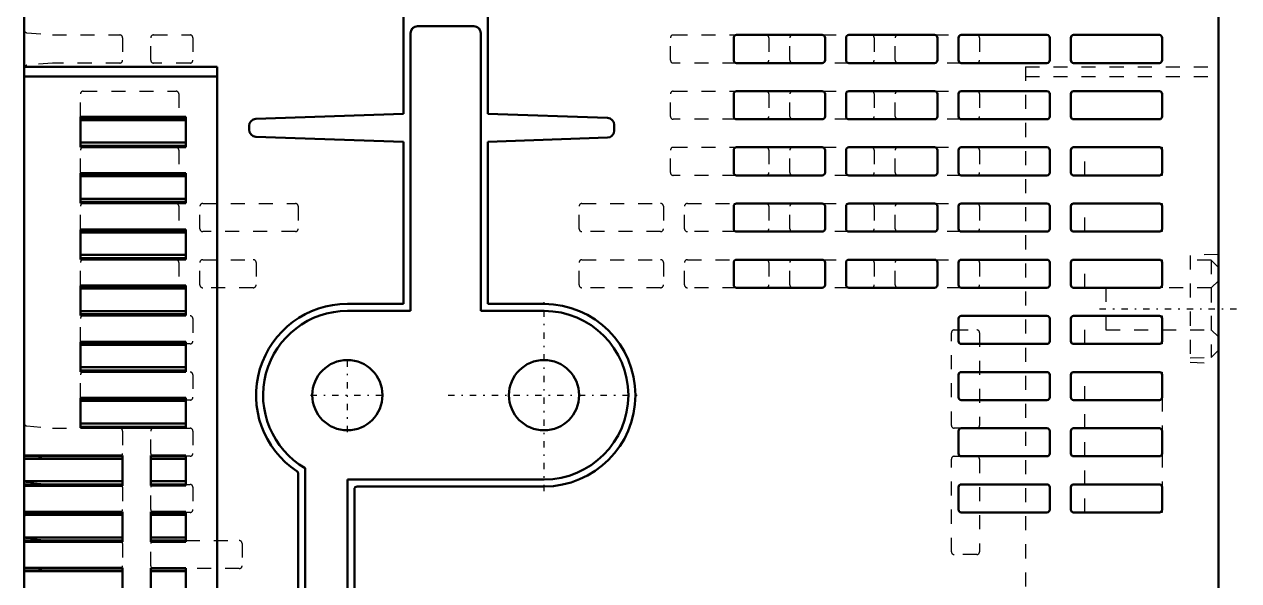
# Model space of a CAD drawing. Header units: millimetres. Extents: x 0 to 305, y 0 to 394.
# Drawn here: x 3.9 to 90.3, y 64.3 to 104 of the extents above; entities that cross this region are included whole.
import ezdxf

# ---------------------------------------------------------------- set-up
doc = ezdxf.new("R2010")
doc.units = ezdxf.units.MM
doc.linetypes.add('Center', pattern=[1.5, 0.45, -0.5, 0.05, -0.5])
doc.linetypes.add('Dashed', pattern=[2, 1, -1])
for name, color, linetype, lineweight in [('AM_4', 7, 'Continuous', 50), ('AM_6', 2, 'Continuous', 35), ('AM_7', 7, 'Center', 25), ('AM_9', 6, 'Dashed', 25)]:
    doc.layers.add(name, color=color, linetype=linetype, lineweight=lineweight)

# ---------------------------------------------------------------- blocks, each defined once
blk = doc.blocks.new('2_MDDLN45SF_5_in_MDDLN45SF_1100')
at = {"layer": 'AM_4'}
for p, q in [((3.866, 0.2), (3.866, 153.5)), ((88.866, 145.3), (88.866, 0.2)), ((30.866, 97.59), (30.866, 120.1)), ((36.866, 120.1), (36.866, 97.59)), ((31.866, 103.82), (35.866, 103.82)), ((31.366, 83.55), (31.366, 103.32)), ((36.366, 103.32), (36.366, 83.55)), ((54.366, 101.4), (54.366, 103)), ((54.566, 103.2), (60.666, 103.2)), ((60.866, 103), (60.866, 101.4)), ((62.366, 101.4), (62.366, 103)), ((62.566, 103.2), (68.666, 103.2)), ((68.866, 103), (68.866, 101.4)), ((70.366, 101.4), (70.366, 103)), ((70.566, 103.2), (76.666, 103.2)), ((76.866, 103), (76.866, 101.4)), ((78.366, 101.4), (78.366, 103)), ((78.566, 103.2), (84.666, 103.2)), ((84.866, 103), (84.866, 101.4)), ((60.666, 101.2), (54.566, 101.2)), ((68.666, 101.2), (62.566, 101.2)), ((76.666, 101.2), (70.566, 101.2)), ((84.666, 101.2), (78.566, 101.2)), ((17.603, 100.934), (3.866, 100.934)), ((17.603, 100.934), (17.603, 4.2)), ((17.603, 100.238), (3.866, 100.238)), ((54.366, 97.4), (54.366, 99)), ((54.566, 99.2), (60.666, 99.2)), ((60.866, 99), (60.866, 97.4)), ((62.366, 97.4), (62.366, 99)), ((62.566, 99.2), (68.666, 99.2)), ((68.866, 99), (68.866, 97.4)), ((70.366, 97.4), (70.366, 99)), ((70.566, 99.2), (76.666, 99.2)), ((76.866, 99), (76.866, 97.4)), ((78.366, 97.4), (78.366, 99)), ((78.566, 99.2), (84.666, 99.2)), ((84.866, 99), (84.866, 97.4)), ((7.866, 95.217), (7.866, 97.359)), ((7.866, 97.359), (15.366, 97.359)), ((7.866, 97.309), (15.366, 97.309)), ((7.866, 97.137), (15.366, 97.137)), ((15.366, 95.217), (15.366, 97.359)), ((20.349, 97.223), (30.866, 97.59)), ((36.866, 97.59), (45.384, 97.293)), ((60.666, 97.2), (54.566, 97.2)), ((68.666, 97.2), (62.566, 97.2)), ((76.666, 97.2), (70.566, 97.2)), ((84.666, 97.2), (78.566, 97.2)), ((19.866, 96.457), (19.866, 96.723)), ((45.866, 96.793), (45.866, 96.387)), ((7.866, 95.537), (15.366, 95.537)), ((7.866, 95.309), (15.366, 95.309)), ((15.366, 95.217), (7.866, 95.217)), ((30.866, 95.59), (20.349, 95.957)), ((30.866, 84.05), (30.866, 95.59)), ((45.384, 95.887), (36.866, 95.59)), ((36.866, 95.59), (36.866, 84.05)), ((54.566, 95.2), (60.666, 95.2)), ((62.566, 95.2), (68.666, 95.2)), ((70.566, 95.2), (76.666, 95.2)), ((78.566, 95.2), (84.666, 95.2)), ((54.366, 93.4), (54.366, 95)), ((60.866, 95), (60.866, 93.4)), ((62.366, 93.4), (62.366, 95)), ((68.866, 95), (68.866, 93.4)), ((70.366, 93.4), (70.366, 95)), ((76.866, 95), (76.866, 93.4)), ((78.366, 93.4), (78.366, 95)), ((84.866, 95), (84.866, 93.4)), ((7.866, 91.217), (7.866, 93.359)), ((7.866, 93.359), (15.366, 93.359)), ((7.866, 93.309), (15.366, 93.309)), ((7.866, 93.137), (15.366, 93.137)), ((15.366, 91.217), (15.366, 93.359)), ((60.666, 93.2), (54.566, 93.2)), ((68.666, 93.2), (62.566, 93.2)), ((76.666, 93.2), (70.566, 93.2)), ((84.666, 93.2), (78.566, 93.2)), ((7.866, 91.537), (15.366, 91.537)), ((7.866, 91.309), (15.366, 91.309)), ((15.366, 91.217), (7.866, 91.217)), ((54.366, 89.4), (54.366, 91)), ((54.566, 91.2), (60.666, 91.2)), ((60.866, 91), (60.866, 89.4)), ((62.366, 89.4), (62.366, 91)), ((62.566, 91.2), (68.666, 91.2)), ((68.866, 91), (68.866, 89.4)), ((70.366, 89.4), (70.366, 91)), ((70.566, 91.2), (76.666, 91.2)), ((76.866, 91), (76.866, 89.4)), ((78.366, 89.4), (78.366, 91)), ((78.566, 91.2), (84.666, 91.2)), ((84.866, 91), (84.866, 89.4)), ((7.866, 87.217), (7.866, 89.359)), ((7.866, 89.359), (15.366, 89.359)), ((7.866, 89.309), (15.366, 89.309)), ((7.866, 89.137), (15.366, 89.137)), ((15.366, 87.217), (15.366, 89.359)), ((60.666, 89.2), (54.566, 89.2)), ((68.666, 89.2), (62.566, 89.2)), ((76.666, 89.2), (70.566, 89.2)), ((84.666, 89.2), (78.566, 89.2)), ((7.866, 87.537), (15.366, 87.537)), ((7.866, 87.309), (15.366, 87.309)), ((15.366, 87.217), (7.866, 87.217)), ((54.366, 85.4), (54.366, 87)), ((54.566, 87.2), (60.666, 87.2)), ((60.866, 87), (60.866, 85.4)), ((62.366, 85.4), (62.366, 87)), ((62.566, 87.2), (68.666, 87.2)), ((68.866, 87), (68.866, 85.4)), ((70.366, 85.4), (70.366, 87)), ((70.566, 87.2), (76.666, 87.2)), ((76.866, 87), (76.866, 85.4)), ((78.366, 85.4), (78.366, 87)), ((78.566, 87.2), (84.666, 87.2)), ((84.866, 87), (84.866, 85.4)), ((7.866, 83.217), (7.866, 85.359)), ((7.866, 85.359), (15.366, 85.359)), ((7.866, 85.309), (15.366, 85.309)), ((7.866, 85.137), (15.366, 85.137)), ((15.366, 83.217), (15.366, 85.359)), ((60.666, 85.2), (54.566, 85.2)), ((68.666, 85.2), (62.566, 85.2)), ((76.666, 85.2), (70.566, 85.2)), ((84.666, 85.2), (78.566, 85.2)), ((26.866, 84.05), (30.866, 84.05)), ((36.866, 84.05), (40.866, 84.05)), ((7.866, 83.537), (15.366, 83.537)), ((7.866, 83.309), (15.366, 83.309)), ((15.366, 83.217), (7.866, 83.217)), ((26.866, 83.55), (31.366, 83.55)), ((36.366, 83.55), (40.866, 83.55)), ((70.366, 81.4), (70.366, 83)), ((70.566, 83.2), (76.666, 83.2)), ((76.866, 83), (76.866, 81.4)), ((78.366, 81.4), (78.366, 83)), ((78.566, 83.2), (84.666, 83.2)), ((84.866, 83), (84.866, 81.4)), ((7.866, 79.217), (7.866, 81.359)), ((7.866, 81.359), (15.366, 81.359)), ((7.866, 81.309), (15.366, 81.309)), ((15.366, 79.217), (15.366, 81.359)), ((7.866, 81.137), (15.366, 81.137)), ((76.666, 81.2), (70.566, 81.2)), ((84.666, 81.2), (78.566, 81.2)), ((7.866, 79.537), (15.366, 79.537)), ((7.866, 79.309), (15.366, 79.309)), ((15.366, 79.217), (7.866, 79.217)), ((70.366, 77.4), (70.366, 79)), ((70.566, 79.2), (76.666, 79.2)), ((76.866, 79), (76.866, 77.4)), ((78.366, 77.4), (78.366, 79)), ((78.566, 79.2), (84.666, 79.2)), ((84.866, 79), (84.866, 77.4)), ((7.866, 75.217), (7.866, 77.359)), ((7.866, 77.359), (15.366, 77.359)), ((7.866, 77.309), (15.366, 77.309)), ((7.866, 77.137), (15.366, 77.137)), ((15.366, 75.217), (15.366, 77.359)), ((76.666, 77.2), (70.566, 77.2)), ((84.666, 77.2), (78.566, 77.2)), ((7.866, 75.537), (15.366, 75.537)), ((7.866, 75.309), (15.366, 75.309)), ((15.366, 75.217), (7.866, 75.217)), ((70.366, 73.4), (70.366, 75)), ((70.566, 75.2), (76.666, 75.2)), ((76.866, 75), (76.866, 73.4)), ((78.366, 73.4), (78.366, 75)), ((78.566, 75.2), (84.666, 75.2)), ((84.866, 75), (84.866, 73.4)), ((10.866, 73.25), (3.866, 73.25)), ((10.866, 73.2), (3.866, 73.2)), ((10.866, 73.028), (3.866, 73.028)), ((10.866, 71.108), (10.866, 73.25)), ((12.866, 71.114), (12.866, 73.245)), ((12.866, 73.245), (15.366, 73.245)), ((12.866, 73.2), (15.366, 73.2)), ((12.866, 73.028), (15.366, 73.028)), ((15.366, 71.114), (15.366, 73.245)), ((76.666, 73.2), (70.566, 73.2)), ((84.666, 73.2), (78.566, 73.2)), ((23.366, 52.7), (23.366, 71.964)), ((23.866, 61.55), (23.866, 72.354)), ((10.866, 71.428), (3.866, 71.428)), ((10.866, 71.2), (3.866, 71.2)), ((3.866, 71.108), (10.866, 71.108)), ((12.866, 71.428), (15.366, 71.428)), ((12.866, 71.2), (15.366, 71.2)), ((15.366, 71.114), (12.866, 71.114)), ((26.866, 71.55), (26.866, 61.55)), ((40.866, 71.55), (26.866, 71.55)), ((40.866, 71.05), (27.566, 71.05)), ((70.366, 69.4), (70.366, 71)), ((70.566, 71.2), (76.666, 71.2)), ((76.866, 71), (76.866, 69.4)), ((78.366, 69.4), (78.366, 71)), ((78.566, 71.2), (84.666, 71.2)), ((84.866, 71), (84.866, 69.4)), ((27.366, 70.85), (27.366, 61.793)), ((10.866, 69.25), (3.866, 69.25)), ((10.866, 69.2), (3.866, 69.2)), ((10.866, 67.108), (10.866, 69.25)), ((12.866, 67.114), (12.866, 69.245)), ((12.866, 69.245), (15.366, 69.245)), ((12.866, 69.2), (15.366, 69.2)), ((15.366, 67.114), (15.366, 69.245)), ((76.666, 69.2), (70.566, 69.2)), ((84.666, 69.2), (78.566, 69.2)), ((10.866, 69.028), (3.866, 69.028)), ((12.866, 69.028), (15.366, 69.028)), ((10.866, 67.428), (3.866, 67.428)), ((10.866, 67.2), (3.866, 67.2)), ((3.866, 67.108), (10.866, 67.108)), ((12.866, 67.428), (15.366, 67.428)), ((12.866, 67.2), (15.366, 67.2)), ((15.366, 67.114), (12.866, 67.114)), ((10.866, 65.25), (3.866, 65.25)), ((10.866, 65.2), (3.866, 65.2)), ((10.866, 65.028), (3.866, 65.028)), ((10.866, 63.108), (10.866, 65.25)), ((12.866, 63.114), (12.866, 65.245)), ((12.866, 65.245), (15.366, 65.245)), ((12.866, 65.2), (15.366, 65.2)), ((12.866, 65.028), (15.366, 65.028)), ((15.366, 63.114), (15.366, 65.245))]:
    blk.add_line(p, q, dxfattribs=at)
for centre in [(26.866, 77.55), (40.866, 77.55)]:
    blk.add_circle(centre, 2.5, dxfattribs=at)
for centre, radius, start, end in [((31.866, 103.32), 0.5, 90, 180), ((35.866, 103.32), 0.5, 0, 90), ((54.566, 103), 0.2, 90, 180), ((60.666, 103), 0.2, 0, 90), ((62.566, 103), 0.2, 90, 180), ((68.666, 103), 0.2, 0, 90), ((70.566, 103), 0.2, 90, 180), ((76.666, 103), 0.2, 0, 90), ((78.566, 103), 0.2, 90, 180), ((84.666, 103), 0.2, 0, 90), ((54.566, 101.4), 0.2, 180, 270), ((60.666, 101.4), 0.2, 270, 0), ((62.566, 101.4), 0.2, 180, 270), ((68.666, 101.4), 0.2, 270, 0), ((70.566, 101.4), 0.2, 180, 270), ((76.666, 101.4), 0.2, 270, 0), ((78.566, 101.4), 0.2, 180, 270), ((84.666, 101.4), 0.2, 270, 0), ((54.566, 99), 0.2, 90, 180), ((60.666, 99), 0.2, 0, 90), ((62.566, 99), 0.2, 90, 180), ((68.666, 99), 0.2, 0, 90), ((70.566, 99), 0.2, 90, 180), ((76.666, 99), 0.2, 0, 90), ((78.566, 99), 0.2, 90, 180), ((84.666, 99), 0.2, 0, 90), ((20.366, 96.723), 0.5, 92, 180), ((45.366, 96.793), 0.5, 0, 88), ((54.566, 97.4), 0.2, 180, 270), ((60.666, 97.4), 0.2, 270, 0), ((62.566, 97.4), 0.2, 180, 270), ((68.666, 97.4), 0.2, 270, 0), ((70.566, 97.4), 0.2, 180, 270), ((76.666, 97.4), 0.2, 270, 0), ((78.566, 97.4), 0.2, 180, 270), ((84.666, 97.4), 0.2, 270, 0), ((20.366, 96.457), 0.5, 180, 268), ((45.366, 96.387), 0.5, 272, 0), ((54.566, 95), 0.2, 90, 180), ((60.666, 95), 0.2, 0, 90), ((62.566, 95), 0.2, 90, 180), ((68.666, 95), 0.2, 0, 90), ((70.566, 95), 0.2, 90, 180), ((76.666, 95), 0.2, 0, 90), ((78.566, 95), 0.2, 90, 180), ((84.666, 95), 0.2, 0, 90), ((54.566, 93.4), 0.2, 180, 270), ((60.666, 93.4), 0.2, 270, 0), ((62.566, 93.4), 0.2, 180, 270), ((68.666, 93.4), 0.2, 270, 0), ((70.566, 93.4), 0.2, 180, 270), ((76.666, 93.4), 0.2, 270, 0), ((78.566, 93.4), 0.2, 180, 270), ((84.666, 93.4), 0.2, 270, 0), ((54.566, 91), 0.2, 90, 180), ((60.666, 91), 0.2, 0, 90), ((62.566, 91), 0.2, 90, 180), ((68.666, 91), 0.2, 0, 90), ((70.566, 91), 0.2, 90, 180), ((76.666, 91), 0.2, 0, 90), ((78.566, 91), 0.2, 90, 180), ((84.666, 91), 0.2, 0, 90), ((54.566, 89.4), 0.2, 180, 270), ((60.666, 89.4), 0.2, 270, 0), ((62.566, 89.4), 0.2, 180, 270), ((68.666, 89.4), 0.2, 270, 0), ((70.566, 89.4), 0.2, 180, 270), ((76.666, 89.4), 0.2, 270, 0), ((78.566, 89.4), 0.2, 180, 270), ((84.666, 89.4), 0.2, 270, 0), ((54.566, 87), 0.2, 90, 180), ((60.666, 87), 0.2, 0, 90), ((62.566, 87), 0.2, 90, 180), ((68.666, 87), 0.2, 0, 90), ((70.566, 87), 0.2, 90, 180), ((76.666, 87), 0.2, 0, 90), ((78.566, 87), 0.2, 90, 180), ((84.666, 87), 0.2, 0, 90), ((54.566, 85.4), 0.2, 180, 270), ((60.666, 85.4), 0.2, 270, 0), ((62.566, 85.4), 0.2, 180, 270), ((68.666, 85.4), 0.2, 270, 0), ((70.566, 85.4), 0.2, 180, 270), ((76.666, 85.4), 0.2, 270, 0), ((78.566, 85.4), 0.2, 180, 270), ((84.666, 85.4), 0.2, 270, 0), ((26.866, 77.55), 6.5, 90, 236.47926), ((40.866, 77.55), 6.5, 270, 90), ((26.866, 77.55), 6, 90, 240), ((40.866, 77.55), 6, 270, 90), ((70.566, 83), 0.2, 90, 180), ((76.666, 83), 0.2, 0, 90), ((78.566, 83), 0.2, 90, 180), ((84.666, 83), 0.2, 0, 90), ((70.566, 81.4), 0.2, 180, 270), ((76.666, 81.4), 0.2, 270, 0), ((78.566, 81.4), 0.2, 180, 270), ((84.666, 81.4), 0.2, 270, 0), ((70.566, 79), 0.2, 90, 180), ((76.666, 79), 0.2, 0, 90), ((78.566, 79), 0.2, 90, 180), ((84.666, 79), 0.2, 0, 90), ((70.566, 77.4), 0.2, 180, 270), ((76.666, 77.4), 0.2, 270, 0), ((78.566, 77.4), 0.2, 180, 270), ((84.666, 77.4), 0.2, 270, 0), ((70.566, 75), 0.2, 90, 180), ((76.666, 75), 0.2, 0, 90), ((78.566, 75), 0.2, 90, 180), ((84.666, 75), 0.2, 0, 90), ((70.566, 73.4), 0.2, 180, 270), ((76.666, 73.4), 0.2, 270, 0), ((78.566, 73.4), 0.2, 180, 270), ((84.666, 73.4), 0.2, 270, 0), ((23.166, 71.964), 0.2, 0, 56.47927), ((27.566, 70.85), 0.2, 90, 180), ((70.566, 71), 0.2, 90, 180), ((76.666, 71), 0.2, 0, 90), ((78.566, 71), 0.2, 90, 180), ((84.666, 71), 0.2, 0, 90), ((70.566, 69.4), 0.2, 180, 270), ((76.666, 69.4), 0.2, 270, 0), ((78.566, 69.4), 0.2, 180, 270), ((84.666, 69.4), 0.2, 270, 0)]:
    blk.add_arc(centre, radius, start, end, dxfattribs=at)
at = {"layer": 'AM_7'}
for p, q in [((40.866, 70.725), (40.866, 84.375)), ((80.416, 83.7), (90.316, 83.7)), ((26.866, 74.925), (26.866, 80.175)), ((24.241, 77.55), (29.491, 77.55)), ((34.041, 77.55), (47.691, 77.55))]:
    blk.add_line(p, q, dxfattribs=at)
at = {"layer": 'AM_9'}
for p, q in [((4.049, 103.359), (5.866, 103.2)), ((5.866, 103.2), (10.666, 103.2)), ((10.866, 103), (10.866, 101.4)), ((12.866, 101.4), (12.866, 103)), ((13.066, 103.2), (15.666, 103.2)), ((15.866, 103), (15.866, 101.4)), ((49.866, 101.4), (49.866, 103)), ((50.066, 103.2), (54.566, 103.2)), ((56.866, 103), (56.866, 101.4)), ((58.366, 101.4), (58.366, 103)), ((60.666, 103.2), (62.566, 103.2)), ((64.366, 103), (64.366, 101.4)), ((65.866, 101.4), (65.866, 103)), ((68.666, 103.2), (70.566, 103.2)), ((71.866, 103), (71.866, 101.4)), ((5.866, 101.2), (4.049, 101.041)), ((10.666, 101.2), (5.866, 101.2)), ((15.666, 101.2), (13.066, 101.2)), ((54.566, 101.2), (50.066, 101.2)), ((62.566, 101.2), (60.666, 101.2)), ((70.566, 101.2), (68.666, 101.2)), ((75.129, 100.934), (88.866, 100.934)), ((75.129, 100.934), (75.129, 4.2)), ((75.129, 100.238), (88.866, 100.238)), ((7.866, 97.4), (7.866, 99)), ((8.066, 99.2), (14.666, 99.2)), ((14.866, 99), (14.866, 97.4)), ((49.866, 97.4), (49.866, 99)), ((50.066, 99.2), (54.566, 99.2)), ((56.866, 99), (56.866, 97.4)), ((58.366, 97.4), (58.366, 99)), ((60.666, 99.2), (62.566, 99.2)), ((64.366, 99), (64.366, 97.4)), ((65.866, 97.4), (65.866, 99)), ((68.666, 99.2), (70.566, 99.2)), ((71.866, 99), (71.866, 97.4)), ((14.666, 97.2), (8.066, 97.2)), ((54.566, 97.2), (50.066, 97.2)), ((62.566, 97.2), (60.666, 97.2)), ((70.566, 97.2), (68.666, 97.2)), ((8.066, 95.2), (14.666, 95.2)), ((50.066, 95.2), (54.566, 95.2)), ((60.666, 95.2), (62.566, 95.2)), ((68.666, 95.2), (70.566, 95.2)), ((79.366, 93.2), (79.366, 95.2)), ((84.666, 95.2), (84.866, 95.2)), ((84.866, 95.2), (84.866, 95)), ((7.866, 93.4), (7.866, 95)), ((14.866, 95), (14.866, 93.4)), ((49.866, 93.4), (49.866, 95)), ((56.866, 95), (56.866, 93.4)), ((58.366, 93.4), (58.366, 95)), ((64.366, 95), (64.366, 93.4)), ((65.866, 93.4), (65.866, 95)), ((71.866, 95), (71.866, 93.4)), ((84.866, 93.4), (84.866, 93.2)), ((14.666, 93.2), (8.066, 93.2)), ((54.566, 93.2), (50.066, 93.2)), ((62.566, 93.2), (60.666, 93.2)), ((70.566, 93.2), (68.666, 93.2)), ((84.866, 93.2), (84.666, 93.2)), ((7.866, 89.4), (7.866, 91)), ((8.066, 91.2), (14.666, 91.2)), ((14.866, 91), (14.866, 89.4)), ((16.366, 89.4), (16.366, 91)), ((16.566, 91.2), (23.166, 91.2)), ((23.366, 91), (23.366, 89.4)), ((43.366, 89.4), (43.366, 91)), ((43.566, 91.2), (49.166, 91.2)), ((49.366, 91), (49.366, 89.4)), ((50.866, 89.4), (50.866, 91)), ((51.066, 91.2), (54.566, 91.2)), ((56.866, 91), (56.866, 89.4)), ((58.366, 89.4), (58.366, 91)), ((60.666, 91.2), (62.566, 91.2)), ((64.366, 91), (64.366, 89.4)), ((65.866, 89.4), (65.866, 91)), ((68.666, 91.2), (70.566, 91.2)), ((71.866, 91), (71.866, 89.4)), ((79.366, 89.2), (79.366, 91.2)), ((84.666, 91.2), (84.866, 91.2)), ((84.866, 91.2), (84.866, 91)), ((14.666, 89.2), (8.066, 89.2)), ((23.166, 89.2), (16.566, 89.2)), ((49.166, 89.2), (43.566, 89.2)), ((54.566, 89.2), (51.066, 89.2)), ((62.566, 89.2), (60.666, 89.2)), ((70.566, 89.2), (68.666, 89.2)), ((84.866, 89.2), (84.666, 89.2)), ((84.866, 89.4), (84.866, 89.2)), ((88.866, 87.57), (86.866, 87.5)), ((86.866, 87.5), (86.866, 79.9)), ((7.866, 85.4), (7.866, 87)), ((8.066, 87.2), (14.666, 87.2)), ((14.866, 87), (14.866, 85.4)), ((16.366, 85.4), (16.366, 87)), ((16.566, 87.2), (20.166, 87.2)), ((20.366, 87), (20.366, 85.4)), ((43.366, 85.4), (43.366, 87)), ((43.566, 87.2), (49.166, 87.2)), ((49.366, 87), (49.366, 85.4)), ((50.866, 85.4), (50.866, 87)), ((51.066, 87.2), (54.566, 87.2)), ((56.866, 87), (56.866, 85.4)), ((58.366, 85.4), (58.366, 87)), ((60.666, 87.2), (62.566, 87.2)), ((64.366, 87), (64.366, 85.4)), ((65.866, 85.4), (65.866, 87)), ((68.666, 87.2), (70.566, 87.2)), ((71.866, 87), (71.866, 85.4)), ((79.366, 85.2), (79.366, 87.2)), ((84.666, 87.2), (84.866, 87.2)), ((84.866, 87.2), (84.866, 87)), ((88.366, 87.157), (86.866, 87.183)), ((88.866, 86.639), (88.366, 87.157)), ((88.366, 87.157), (88.366, 80.243)), ((88.866, 85.7), (88.366, 85.2)), ((14.666, 85.2), (8.066, 85.2)), ((20.166, 85.2), (16.566, 85.2)), ((49.166, 85.2), (43.566, 85.2)), ((54.566, 85.2), (51.066, 85.2)), ((62.566, 85.2), (60.666, 85.2)), ((70.566, 85.2), (68.666, 85.2)), ((80.866, 85.2), (80.866, 82.2)), ((88.366, 85.2), (84.666, 85.2)), ((84.866, 85.4), (84.866, 85.2)), ((88.366, 85.2), (88.366, 82.2)), ((7.866, 81.4), (7.866, 83)), ((8.066, 83.2), (15.666, 83.2)), ((15.866, 83), (15.866, 81.4)), ((79.366, 81.2), (79.366, 83.2)), ((84.666, 83.2), (84.866, 83.2)), ((84.866, 83.2), (84.866, 83)), ((70.066, 82.2), (71.666, 82.2)), ((80.866, 82.2), (88.366, 82.2)), ((88.366, 82.2), (88.866, 81.7)), ((69.866, 75.4), (69.866, 82)), ((71.866, 82), (71.866, 75.4)), ((84.866, 81.4), (84.866, 81.2)), ((15.666, 81.2), (8.066, 81.2)), ((84.866, 81.2), (84.666, 81.2)), ((88.366, 80.243), (88.866, 80.761)), ((86.866, 80.217), (88.366, 80.243)), ((86.866, 79.9), (88.866, 79.83)), ((7.866, 77.4), (7.866, 79)), ((8.066, 79.2), (15.666, 79.2)), ((15.866, 79), (15.866, 77.4)), ((79.366, 69.2), (79.366, 79.2)), ((84.666, 79.2), (84.866, 79.2)), ((84.866, 79.2), (84.866, 79)), ((15.666, 77.2), (8.066, 77.2)), ((84.866, 77.4), (84.866, 75)), ((4.049, 75.359), (5.866, 75.2)), ((5.866, 75.2), (10.666, 75.2)), ((10.866, 75), (10.866, 73.4)), ((12.866, 73.4), (12.866, 75)), ((13.066, 75.2), (15.666, 75.2)), ((15.866, 75), (15.866, 73.4)), ((70.566, 75.2), (70.066, 75.2)), ((5.866, 73.2), (4.049, 73.041)), ((15.666, 73.2), (15.366, 73.2)), ((69.866, 66.4), (69.866, 73)), ((70.066, 73.2), (70.566, 73.2)), ((71.866, 73), (71.866, 66.4)), ((84.866, 73.4), (84.866, 71)), ((4.049, 71.359), (5.866, 71.2)), ((10.866, 71), (10.866, 69.4)), ((12.866, 69.4), (12.866, 71)), ((15.366, 71.2), (15.666, 71.2)), ((15.866, 71), (15.866, 69.4)), ((5.866, 69.2), (4.049, 69.041)), ((15.666, 69.2), (15.366, 69.2)), ((84.866, 69.2), (84.666, 69.2)), ((84.866, 69.4), (84.866, 69.2)), ((4.049, 67.359), (5.866, 67.2)), ((10.866, 67), (10.866, 65.4)), ((12.866, 65.4), (12.866, 67)), ((15.366, 67.2), (19.166, 67.2)), ((19.366, 67), (19.366, 65.4)), ((71.666, 66.2), (70.066, 66.2)), ((5.866, 65.2), (4.049, 65.041)), ((19.166, 65.2), (15.366, 65.2))]:
    blk.add_line(p, q, dxfattribs=at)
for centre, start, end in [((4.066, 103.558), 180, 265), ((10.666, 103), 0, 90), ((13.066, 103), 90, 180), ((15.666, 103), 0, 90), ((50.066, 103), 90, 180), ((56.666, 103), 0, 90), ((58.566, 103), 90, 180), ((64.166, 103), 0.0001, 90), ((66.066, 103), 90, 180), ((71.666, 103), 0.0001, 90), ((10.666, 101.4), 270, 0), ((13.066, 101.4), 180, 270), ((15.666, 101.4), 270, 0), ((50.066, 101.4), 180, 270), ((56.666, 101.4), 270, 0), ((58.566, 101.4), 180, 270), ((64.166, 101.4), 270, 0), ((66.066, 101.4), 180, 270), ((71.666, 101.4), 270, 0), ((4.066, 100.842), 95, 180), ((8.066, 99), 90, 180), ((14.666, 99), 0, 90), ((50.066, 99), 90, 180), ((56.666, 99), 0, 90), ((58.566, 99), 90, 180), ((64.166, 99), 0.0001, 90), ((66.066, 99), 90, 180), ((71.666, 99), 0.0001, 90), ((8.066, 97.4), 180, 270), ((14.666, 97.4), 270, 0), ((50.066, 97.4), 180, 270), ((56.666, 97.4), 270, 0), ((58.566, 97.4), 180, 270), ((64.166, 97.4), 270, 0), ((66.066, 97.4), 180, 270), ((71.666, 97.4), 270, 0), ((8.066, 95), 90, 180), ((14.666, 95), 0, 90), ((50.066, 95), 90, 180), ((56.666, 95), 0, 90), ((58.566, 95), 90, 180), ((64.166, 95), 0.0001, 90), ((66.066, 95), 90, 180), ((71.666, 95), 0.0001, 90), ((8.066, 93.4), 180, 270), ((14.666, 93.4), 270, 0), ((50.066, 93.4), 180, 270), ((56.666, 93.4), 270, 0), ((58.566, 93.4), 180, 270), ((64.166, 93.4), 270, 0), ((66.066, 93.4), 180, 270), ((71.666, 93.4), 270, 0), ((8.066, 91), 90, 180), ((14.666, 91), 0, 90), ((16.566, 91), 90, 180), ((23.166, 91), 0, 90), ((43.566, 91), 90, 180), ((49.166, 91), 0.0001, 90), ((51.066, 91), 90, 180), ((56.666, 91), 0.0001, 90), ((58.566, 91), 90, 180), ((64.166, 91), 0.0001, 90), ((66.066, 91), 90, 180), ((71.666, 91), 0.0001, 90), ((8.066, 89.4), 180, 270), ((14.666, 89.4), 270, 0), ((16.566, 89.4), 180, 270), ((23.166, 89.4), 270, 0), ((43.566, 89.4), 180, 270), ((49.166, 89.4), 270, 0), ((51.066, 89.4), 180, 270), ((56.666, 89.4), 270, 0), ((58.566, 89.4), 180, 270), ((64.166, 89.4), 270, 0), ((66.066, 89.4), 180, 270), ((71.666, 89.4), 270, 0), ((8.066, 87), 90, 180), ((14.666, 87), 0, 90), ((16.566, 87), 90, 180), ((20.166, 87), 0, 90), ((43.566, 87), 90, 180), ((49.166, 87), 0.0001, 90), ((51.066, 87), 90, 180), ((56.666, 87), 0.0001, 90), ((58.566, 87), 90, 180), ((64.166, 87), 0.0001, 90), ((66.066, 87), 90, 180), ((71.666, 87), 0.0001, 90), ((8.066, 85.4), 180, 270), ((14.666, 85.4), 270, 0), ((16.566, 85.4), 180, 270), ((20.166, 85.4), 270, 0), ((43.566, 85.4), 180, 270), ((49.166, 85.4), 270, 0), ((51.066, 85.4), 180, 270), ((56.666, 85.4), 270, 0), ((58.566, 85.4), 180, 270), ((64.166, 85.4), 270, 0), ((66.066, 85.4), 180, 270), ((71.666, 85.4), 270, 0), ((8.066, 83), 90, 180), ((15.666, 83), 0, 90), ((70.066, 82), 90, 180), ((71.666, 82), 0, 90), ((8.066, 81.4), 180, 270), ((15.666, 81.4), 270, 0), ((8.066, 79), 90, 180), ((15.666, 79), 0, 90), ((8.066, 77.4), 180, 270), ((15.666, 77.4), 270, 0), ((4.066, 75.558), 180, 265), ((70.066, 75.4), 180, 270), ((71.666, 75.4), 270, 0), ((10.666, 75), 0, 90), ((13.066, 75), 90, 180), ((15.666, 75), 0, 90), ((4.066, 72.842), 95, 180), ((10.666, 73.4), 270, 0), ((13.066, 73.4), 180, 270), ((15.666, 73.4), 270, 0), ((70.066, 73), 90, 180), ((71.666, 73), 0, 90), ((4.066, 71.558), 180, 265), ((10.666, 71), 0, 90), ((13.066, 71), 90, 180), ((15.666, 71), 0, 90), ((10.666, 69.4), 270, 0), ((13.066, 69.4), 180, 270), ((15.666, 69.4), 270, 0), ((4.066, 68.842), 95, 180), ((4.066, 67.558), 180, 265), ((10.666, 67), 0, 90), ((13.066, 67), 90, 180), ((19.166, 67), 0, 90), ((70.066, 66.4), 180, 270), ((71.666, 66.4), 270, 0), ((4.066, 64.842), 95, 180), ((10.666, 65.4), 270, 0), ((13.066, 65.4), 180, 270), ((19.166, 65.4), 270, 0)]:
    blk.add_arc(centre, 0.2, start, end, dxfattribs=at)
at = {"layer": 'AM_6', "flags": 8}
for tag, p in [('NN', (95.316, 194.889)), ('NT', (95.316, 194.389)), ('NB', (95.316, 193.889)), ('NBSYN', (95.316, 193.389)), ('CNSORDERNO', (95.316, 192.389)), ('LINA', (95.316, 192.889)), ('F', (95.316, 191.889)), ('MC', (95.316, 191.389)), ('PSV', (95.316, 190.889)), ('COMPANY', (95.316, 189.889)), ('ES', (95.316, 190.389))]:
    blk.add_attdef(tag, p, '', height=0.5, dxfattribs=at)
blk = doc.blocks.new('1_MDDLN45SF_1100')
blk.add_blockref('2_MDDLN45SF_5_in_MDDLN45SF_1100', (0, 0))
at = {"layer": 'AM_6', "flags": 8}
for tag, p in [('NN', (309.696, 394.38)), ('NT', (309.696, 393.88)), ('NB', (309.696, 393.38)), ('NBSYN', (309.696, 392.88)), ('LINA', (309.696, 392.38)), ('CNSORDERNO', (309.696, 391.88)), ('F', (309.696, 391.38)), ('MC', (309.696, 390.88)), ('PSV', (309.696, 390.38)), ('ES', (309.696, 389.88)), ('COMPANY', (309.696, 389.38))]:
    blk.add_attdef(tag, p, '', height=0.5, dxfattribs=at)

msp = doc.modelspace()

# ---------------------------------------------------------------- block references
msp.add_blockref('1_MDDLN45SF_1100', (0, 0))

doc.saveas('drawing.dxf')
